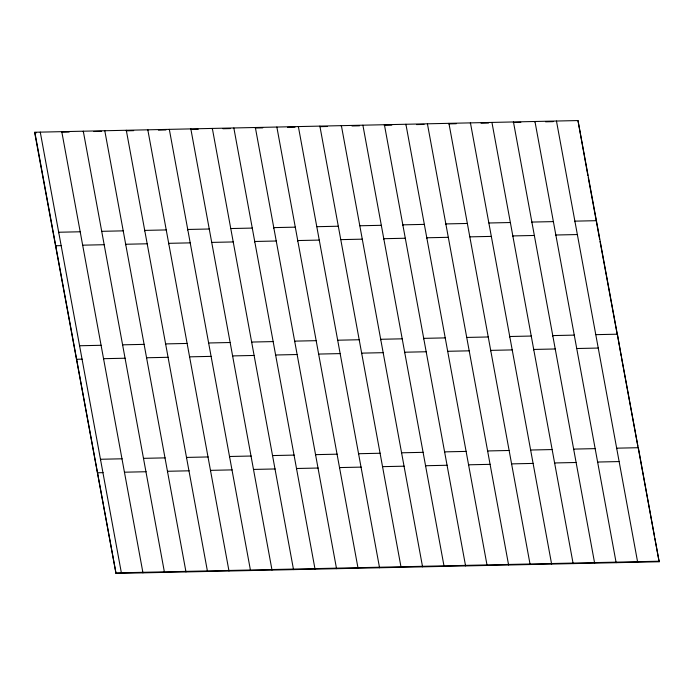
<?xml version="1.0" encoding="UTF-8"?>
<svg xmlns="http://www.w3.org/2000/svg" width="694" height="694" viewBox="0 0 694 694"><rect width="100%" height="100%" fill="white"/><g stroke="black" fill="none" stroke-linecap="round" stroke-linejoin="round"><path stroke-width="1.04" d="M34.7 132.78L34.839 132.242L577.981 120.565L659.161 561.758L116.019 573.435L34.7 132.78L36.513 132.745M83.15 131.739L83.289 131.201L164.469 572.394M58.608 232.785L58.747 232.238L80.252 231.779M55.65 246.292L55.789 245.754L61.219 245.633M76.6 359.804L76.739 359.266L82.17 359.145M147.675 130.359L147.813 129.813L228.994 571.006M125.605 244.791L125.744 244.245L147.249 243.785M103.536 359.223L103.675 358.685L125.189 358.225M144.638 230.929L144.777 230.391L166.291 229.931M122.569 345.369L122.717 344.823L144.222 344.363M100.509 459.801L100.647 459.263L122.153 458.795M97.55 473.317L97.689 472.77L103.12 472.657M168.625 243.863L168.763 243.325L190.269 242.865M146.555 358.304L146.694 357.757L168.2 357.297M212.199 128.971L212.338 128.425L293.519 569.618M187.658 230.009L187.796 229.462L209.302 229.003M165.588 344.441L165.727 343.903L187.241 343.443M116.019 573.435L34.839 132.242M121.459 573.313L40.269 132.12M167.506 471.816L167.644 471.269L189.15 470.81M142.964 572.854L61.775 131.66L61.636 132.207L69.166 132.042M186.539 457.953L186.677 457.415L208.183 456.947M276.724 127.583L276.863 127.037L358.043 568.23M254.655 242.015L254.793 241.477L276.299 241.009M232.585 356.456L232.724 355.909L254.238 355.449M210.516 470.888L210.655 470.35L232.169 469.881M273.688 228.161L273.826 227.615L295.34 227.155M185.983 571.925L104.794 130.741M251.627 342.593L251.766 342.055L273.271 341.587M229.558 457.034L229.697 456.487L251.202 456.027M207.489 571.466L126.299 130.272L126.161 130.819L133.69 130.654M297.674 241.096L297.813 240.549L319.318 240.089M275.605 355.528L275.744 354.99L297.249 354.521M341.248 126.195L341.387 125.649L422.568 566.842M294.638 341.674L294.776 341.127L316.291 340.667M250.508 570.537L169.319 129.353M296.555 469.04L296.694 468.493L318.199 468.034M272.013 570.078L190.833 128.884L190.685 129.431L198.215 129.266M315.588 455.177L315.727 454.639L337.232 454.18M405.773 124.807L405.912 124.269L487.093 565.454M383.704 239.248L383.843 238.701L405.348 238.242M361.635 353.68L361.774 353.133L383.288 352.673M339.566 468.112L339.704 467.574L361.218 467.114M402.737 225.385L402.876 224.847L424.39 224.379M315.033 569.158L233.843 127.965M380.676 339.826L380.815 339.279L402.32 338.819M358.607 454.258L358.746 453.711L380.251 453.251M336.538 568.69L255.357 127.505L255.21 128.043L262.74 127.878M426.723 238.32L426.862 237.773L448.367 237.313M404.654 352.752L404.793 352.214L426.298 351.754M470.298 123.419L470.437 122.881L551.617 564.075M445.756 224.466L445.895 223.919L467.4 223.459M423.687 338.898L423.826 338.351L445.34 337.891M379.557 567.77L298.368 126.577M425.604 466.264L425.743 465.726L447.248 465.258M401.063 567.302L319.882 126.117L319.734 126.655L327.264 126.499M444.637 452.41L444.776 451.863L466.281 451.404M534.822 122.031L534.961 121.493L616.142 562.687M512.753 236.472L512.892 235.925L534.397 235.466M490.684 350.904L490.823 350.366L512.337 349.906M468.615 465.344L468.754 464.798L490.268 464.338M531.786 222.609L531.925 222.071L553.439 221.612M444.082 566.382L362.893 125.189M509.726 337.05L509.864 336.503L531.37 336.043M487.656 451.482L487.795 450.944L509.301 450.475M577.981 120.565L587.861 175.426M465.587 565.922L384.407 124.729L384.259 125.267L391.789 125.111M555.773 235.544L555.911 235.006L577.417 234.546M533.703 349.984L533.842 349.438L555.347 348.978M574.806 221.69L574.944 221.143L596.45 220.683L596.311 221.23L588.252 177.56M552.736 336.122L552.875 335.584L574.389 335.115M508.607 564.994L427.417 123.801M554.653 463.497L554.792 462.95L576.298 462.49M530.112 564.534L448.931 123.341L448.784 123.888L456.314 123.723M573.686 449.634L573.825 449.096L595.331 448.628M597.664 462.568L597.803 462.031L619.317 461.562M573.131 563.606L491.942 122.422M616.706 448.714L616.845 448.168L638.35 447.708L654.459 536.297M594.637 563.146L513.456 121.953L513.308 122.5L520.838 122.335M637.656 562.218L556.467 121.034M93.898 131.513L101.428 131.348M158.423 130.125L165.953 129.96M222.948 128.737L230.477 128.572M287.472 127.349L295.002 127.193M351.997 125.961L359.527 125.805M416.521 124.582L424.051 124.417M481.046 123.194L488.576 123.029M545.571 121.806L553.101 121.641M101.766 231.319L123.272 230.85M230.816 228.543L252.321 228.083M316.846 226.695L338.351 226.227M359.865 225.767L381.37 225.307M488.914 222.991L510.42 222.531M82.725 245.173L104.239 244.713M211.774 242.397L233.288 241.937M340.823 239.63L362.337 239.161M469.873 236.854L491.387 236.394M79.697 345.751L101.203 345.291M208.747 342.975L230.252 342.515M337.796 340.207L359.301 339.739M466.845 337.431L488.35 336.972M595.894 334.655L617.4 334.196L621.182 355.953M189.714 356.837L211.219 356.369M318.763 354.061L340.268 353.602M447.812 351.285L469.318 350.826M576.861 348.518L598.367 348.05M143.658 458.335L165.172 457.875M272.707 455.568L294.221 455.099M401.757 452.792L423.271 452.332M530.806 450.016L552.32 449.556M124.625 472.198L146.13 471.729M253.674 469.422L275.18 468.962M382.724 466.646L404.229 466.186M511.773 463.878L533.278 463.41M116.158 572.888L659.3 561.22M596.51 222.288L599.642 239.257M600.032 241.382L617.07 333.675M621.572 358.078L637.821 446.129M654.85 538.423L659.161 561.758"/></g></svg>
